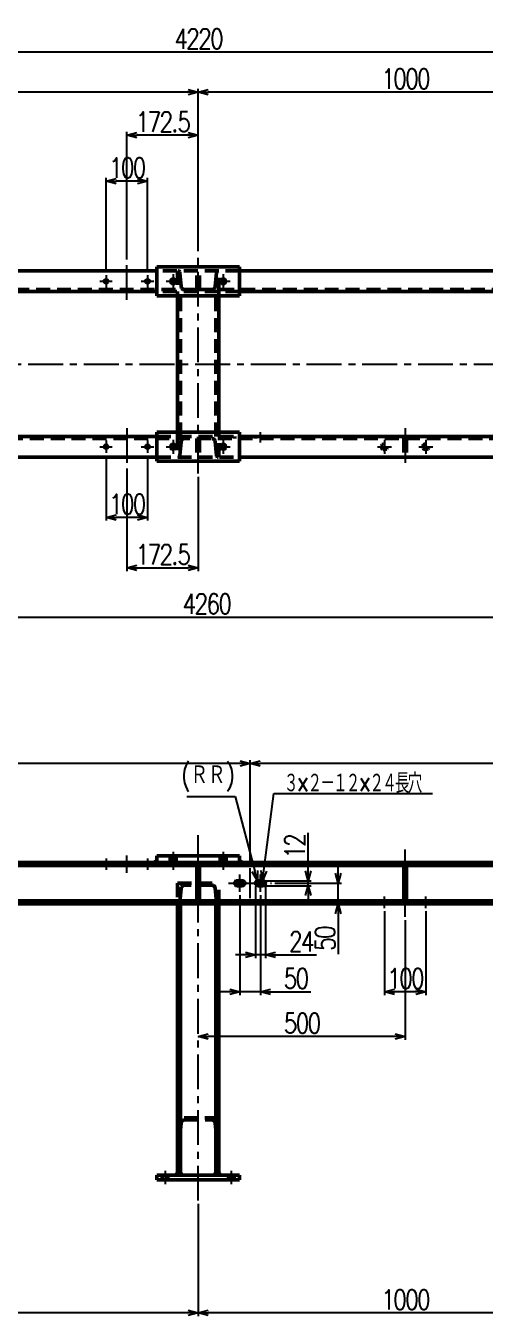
# Model space of a CAD drawing. Header units: millimetres. Extents: x -527 to 6375, y -3679 to 2790.
# Drawn here: x 1644 to 2753, y -329 to 2790 of the extents above; entities that cross this region are included whole.
import ezdxf

# ---------------------------------------------------------------- set-up
doc = ezdxf.new("R2010")
doc.units = ezdxf.units.MM
doc.header["$LTSCALE"] = 2.648819
doc.linetypes.add('CENTER', pattern=[50.8, 31.75, -6.35, 6.35, -6.35])
doc.linetypes.add('DASHED', pattern=[19.05, 12.7, -6.35])
doc.layers.add('NoLayerName_001', color=7, linetype='Continuous')
doc.styles.get("Standard").update_dxf_attribs({"font": 'txt', "bigfont": 'extfont2'})
doc.dimstyles.get("Standard").update_dxf_attribs({"dimtxt": 2.5, "dimasz": 2.5, "dimexe": 1.25, "dimexo": 0.625, "dimtad": 1, "dimdec": 3, "dimzin": 0, "dimdsep": 46, "dimtxsty": 'Standard', "dimcen": 2.5, "dimadec": 0, "dimazin": 0, "dimtfac": 0.75, "dimtdec": 3, "dimtmove": 0, "dimatfit": 3, "dimfxl": 1, "dimarcsym": 0})

# ---------------------------------------------------------------- blocks, each defined once
blk = doc.blocks.new('_OPEN30')
at = {"color": 0, "linetype": 'ByBlock', "lineweight": -2}
for p, q in [((-1, 0.267949), (0, 0)), ((0, 0), (-1, -0.267949)), ((0, 0), (-1, 0))]:
    blk.add_line(p, q, dxfattribs=at)
blk = doc.blocks.new('*D259')
at = {"layer": 'Defpoints', "color": 0}
for p in [(2510, 657.5), (2610, 657.5), (2510, 455.1)]:
    blk.add_point(p, dxfattribs=at)
at = {"layer": 'NoLayerName_001', "color": 0, "linetype": 'Continuous', "lineweight": 25}
for p, q in [((2510, 649.5), (2510, 447.1)), ((2610, 649.5), (2610, 447.1)), ((2586, 455.1), (2534, 455.1))]:
    blk.add_line(p, q, dxfattribs=at)
at = {"layer": 'NoLayerName_001', "color": 0, "lineweight": 25, "xscale": 24, "yscale": 24, "zscale": 24, "rotation": 180}
blk.add_blockref('_OPEN30', (2510, 455.1), dxfattribs=at)
at = {"layer": 'NoLayerName_001', "color": 0, "lineweight": 25, "xscale": 24, "yscale": 24, "zscale": 24}
blk.add_blockref('_OPEN30', (2610, 455.1), dxfattribs=at)
at = {"layer": 'NoLayerName_001', "color": 2, "lineweight": 50, "insert": (2560, 487.1), "char_height": 48, "attachment_point": 5}
blk.add_mtext('\\W0.8000;\\T0.8750;100', dxfattribs=at)
blk = doc.blocks.new('*D266')
at = {"layer": 'Defpoints', "color": 0}
for p in [(2560, 635.8), (2060, 347), (2060, 269.7)]:
    blk.add_point(p, dxfattribs=at)
at = {"layer": 'NoLayerName_001', "color": 0, "linetype": 'Continuous', "lineweight": 25}
for p, q in [((2560, 627.8), (2560, 339)), ((2536, 347), (2084, 347))]:
    blk.add_line(p, q, dxfattribs=at)
at = {"layer": 'NoLayerName_001', "color": 0, "lineweight": 25, "xscale": 24, "yscale": 24, "zscale": 24}
for p, rotation in [((2060, 347), 180), ((2560, 347), 360)]:
    blk.add_blockref('_OPEN30', p, dxfattribs=dict(at, rotation=rotation))
at = {"layer": 'NoLayerName_001', "color": 2, "lineweight": 50, "insert": (2310, 379), "char_height": 48, "attachment_point": 5}
blk.add_mtext('\\W0.8000;\\T0.8750;500', dxfattribs=at)
blk = doc.blocks.new('*D267')
at = {"layer": 'Defpoints', "color": 0}
for p in [(2060, -50), (1060, -306.4), (1060, -321.4)]:
    blk.add_point(p, dxfattribs=at)
at = {"layer": 'NoLayerName_001', "color": 0, "linetype": 'Continuous', "lineweight": 25}
for p, q in [((2060, -58), (2060, -329.4)), ((2036, -321.4), (1084, -321.4))]:
    blk.add_line(p, q, dxfattribs=at)
at = {"layer": 'NoLayerName_001', "color": 0, "lineweight": 25, "xscale": 24, "yscale": 24, "zscale": 24}
for p, rotation in [((1060, -321.4), 180), ((2060, -321.4), 360)]:
    blk.add_blockref('_OPEN30', p, dxfattribs=dict(at, rotation=rotation))
at = {"layer": 'NoLayerName_001', "color": 2, "lineweight": 50, "insert": (1560, -289.4), "char_height": 48, "attachment_point": 5}
blk.add_mtext('\\W0.8000;\\T0.8750;1000', dxfattribs=at)
blk = doc.blocks.new('*D268')
at = {"layer": 'Defpoints', "color": 0}
for p in [(3060, -50), (2060, -306.4), (2060, -321.4)]:
    blk.add_point(p, dxfattribs=at)
at = {"layer": 'NoLayerName_001', "color": 0, "linetype": 'Continuous', "lineweight": 25}
for p, q in [((3060, -58), (3060, -329.4)), ((3036, -321.4), (2084, -321.4))]:
    blk.add_line(p, q, dxfattribs=at)
at = {"layer": 'NoLayerName_001', "color": 0, "lineweight": 25, "xscale": 24, "yscale": 24, "zscale": 24}
for p, rotation in [((2060, -321.4), 180), ((3060, -321.4), 360)]:
    blk.add_blockref('_OPEN30', p, dxfattribs=dict(at, rotation=rotation))
at = {"layer": 'NoLayerName_001', "color": 2, "lineweight": 50, "insert": (2560, -289.4), "char_height": 48, "attachment_point": 5}
blk.add_mtext('\\W0.8000;\\T0.8750;1000', dxfattribs=at)
blk = doc.blocks.new('*D272')
at = {"layer": 'Defpoints', "color": 0}
for p in [(0, 1007), (0, 753.5), (2185.5, 753.5)]:
    blk.add_point(p, dxfattribs=at)
at = {"layer": 'NoLayerName_001', "color": 0, "linetype": 'Continuous', "lineweight": 25}
for p, q in [((0, 761.5), (0, 1015)), ((2161.5, 1007), (24, 1007)), ((2185.5, 761.5), (2185.5, 1015))]:
    blk.add_line(p, q, dxfattribs=at)
at = {"layer": 'NoLayerName_001', "color": 0, "lineweight": 25, "xscale": 24, "yscale": 24, "zscale": 24}
for p, rotation in [((0, 1007), 180), ((2185.5, 1007), 360)]:
    blk.add_blockref('_OPEN30', p, dxfattribs=dict(at, rotation=rotation))
at = {"layer": 'NoLayerName_001', "color": 2, "lineweight": 50, "insert": (1092.8, 1039), "char_height": 48, "attachment_point": 5}
blk.add_mtext('\\W0.8000;\\T0.8750;2185.5', dxfattribs=at)
blk = doc.blocks.new('*D275')
at = {"layer": 'Defpoints', "color": 0}
for p in [(2185.5, 1007), (2185.5, 753.5), (4160, 753.5)]:
    blk.add_point(p, dxfattribs=at)
at = {"layer": 'NoLayerName_001', "color": 0, "linetype": 'Continuous', "lineweight": 25}
for p, q in [((2185.5, 761.5), (2185.5, 1015)), ((4136, 1007), (2209.5, 1007)), ((4160, 761.5), (4160, 1015))]:
    blk.add_line(p, q, dxfattribs=at)
at = {"layer": 'NoLayerName_001', "color": 0, "lineweight": 25, "xscale": 24, "yscale": 24, "zscale": 24}
for p, rotation in [((2185.5, 1007), 180), ((4160, 1007), 360)]:
    blk.add_blockref('_OPEN30', p, dxfattribs=dict(at, rotation=rotation))
at = {"layer": 'NoLayerName_001', "color": 2, "lineweight": 50, "insert": (3172.8, 1039), "char_height": 48, "attachment_point": 5}
blk.add_mtext('\\W0.8000;\\T0.8750;1974.5', dxfattribs=at)
blk = doc.blocks.new('*D276')
at = {"layer": 'Defpoints', "color": 0}
for p in [(2198.5, 717.5), (2222.5, 717.5), (2198.5, 544.6)]:
    blk.add_point(p, dxfattribs=at)
at = {"layer": 'NoLayerName_001', "color": 0, "linetype": 'Continuous', "lineweight": 25}
for p, q in [((2198.5, 709.5), (2198.5, 536.6)), ((2222.5, 709.5), (2222.5, 536.6)), ((2174.5, 544.6), (2150.5, 544.6)), ((2222.5, 544.6), (2198.5, 544.6)), ((2222.5, 544.6), (2345.9, 544.6)), ((2246.5, 544.6), (2270.5, 544.6))]:
    blk.add_line(p, q, dxfattribs=at)
at = {"layer": 'NoLayerName_001', "color": 0, "lineweight": 25, "xscale": 24, "yscale": 24, "zscale": 24}
blk.add_blockref('_OPEN30', (2198.5, 544.6), dxfattribs=at)
at = {"layer": 'NoLayerName_001', "color": 0, "lineweight": 25, "xscale": 24, "yscale": 24, "zscale": 24, "rotation": 180}
blk.add_blockref('_OPEN30', (2222.5, 544.6), dxfattribs=at)
at = {"layer": 'NoLayerName_001', "color": 2, "lineweight": 50, "insert": (2308.2, 576.6), "char_height": 48, "attachment_point": 5}
blk.add_mtext('\\W0.8000;\\T0.8750;24', dxfattribs=at)
blk = doc.blocks.new('*D277')
at = {"layer": 'Defpoints', "color": 0}
for p in [(2237.5, 717.5), (2398.6, 717.5), (1883, 667.5)]:
    blk.add_point(p, dxfattribs=at)
at = {"layer": 'NoLayerName_001', "color": 0, "linetype": 'Continuous', "lineweight": 25}
for p, q in [((2398.6, 741.5), (2398.6, 765.5)), ((2245.5, 717.5), (2406.6, 717.5)), ((2398.6, 667.5), (2398.6, 717.5)), ((2398.6, 667.5), (2398.6, 545.9)), ((2398.6, 643.5), (2398.6, 619.5))]:
    blk.add_line(p, q, dxfattribs=at)
at = {"layer": 'NoLayerName_001', "color": 0, "lineweight": 25, "xscale": 24, "yscale": 24, "zscale": 24}
for p, rotation in [((2398.6, 717.5), 270), ((2398.6, 667.5), 90)]:
    blk.add_blockref('_OPEN30', p, dxfattribs=dict(at, rotation=rotation))
at = {"layer": 'NoLayerName_001', "color": 2, "lineweight": 50, "insert": (2366.6, 582.7), "char_height": 48, "attachment_point": 5, "rotation": 90}
blk.add_mtext('\\W0.8000;\\T0.8750;50', dxfattribs=at)
blk = doc.blocks.new('*D278')
at = {"layer": 'Defpoints', "color": 0}
for p in [(2216.5, 723.5), (2325.4, 723.5), (2216.5, 711.5)]:
    blk.add_point(p, dxfattribs=at)
at = {"layer": 'NoLayerName_001', "color": 0, "linetype": 'Continuous', "lineweight": 25}
for p, q in [((2325.4, 723.5), (2325.4, 839.6)), ((2325.4, 747.5), (2325.4, 771.5)), ((2224.5, 723.5), (2333.4, 723.5)), ((2325.4, 711.5), (2325.4, 723.5)), ((2224.5, 711.5), (2333.4, 711.5)), ((2325.4, 687.5), (2325.4, 663.5))]:
    blk.add_line(p, q, dxfattribs=at)
at = {"layer": 'NoLayerName_001', "color": 0, "lineweight": 25, "xscale": 24, "yscale": 24, "zscale": 24}
for p, rotation in [((2325.4, 723.5), 270), ((2325.4, 711.5), 90)]:
    blk.add_blockref('_OPEN30', p, dxfattribs=dict(at, rotation=rotation))
at = {"layer": 'NoLayerName_001', "color": 2, "lineweight": 50, "insert": (2293.4, 805.6), "char_height": 48, "attachment_point": 5, "rotation": 90}
blk.add_mtext('\\W0.8000;\\T0.8750;12', dxfattribs=at)
blk = doc.blocks.new('*D279')
at = {"layer": 'Defpoints', "color": 0}
for p in [(2160.5, 696.5), (2210.5, 696.5), (2160.5, 455.1)]:
    blk.add_point(p, dxfattribs=at)
at = {"layer": 'NoLayerName_001', "color": 0, "linetype": 'Continuous', "lineweight": 25}
for p, q in [((2160.5, 688.5), (2160.5, 447.1)), ((2210.5, 688.5), (2210.5, 447.1)), ((2136.5, 455.1), (2112.5, 455.1)), ((2210.5, 455.1), (2160.5, 455.1)), ((2210.5, 455.1), (2332.1, 455.1)), ((2234.5, 455.1), (2258.5, 455.1))]:
    blk.add_line(p, q, dxfattribs=at)
at = {"layer": 'NoLayerName_001', "color": 0, "lineweight": 25, "xscale": 24, "yscale": 24, "zscale": 24}
blk.add_blockref('_OPEN30', (2160.5, 455.1), dxfattribs=at)
at = {"layer": 'NoLayerName_001', "color": 0, "lineweight": 25, "xscale": 24, "yscale": 24, "zscale": 24, "rotation": 180}
blk.add_blockref('_OPEN30', (2210.5, 455.1), dxfattribs=at)
at = {"layer": 'NoLayerName_001', "color": 2, "lineweight": 50, "insert": (2295.3, 487.1), "char_height": 48, "attachment_point": 5}
blk.add_mtext('\\W0.8000;\\T0.8750;50', dxfattribs=at)
blk = doc.blocks.new('*D281')
at = {"layer": 'Defpoints', "color": 0}
for p in [(2203, 723.3), (2204.5, 717.5)]:
    blk.add_point(p, dxfattribs=at)
at = {"layer": 'NoLayerName_001', "color": 0, "linetype": 'Continuous', "lineweight": 25}
for p, q in [((2032.5, 927), (2149.3, 927)), ((2149.3, 927), (2196.9, 746.5))]:
    blk.add_line(p, q, dxfattribs=at)
at = {"layer": 'NoLayerName_001', "color": 0, "linetype": 'Continuous', "lineweight": 50}
for p, q in [((2204.5, 715), (2204.5, 720)), ((2202, 717.5), (2207, 717.5))]:
    blk.add_line(p, q, dxfattribs=at)
at = {"layer": 'NoLayerName_001', "color": 0, "lineweight": 25, "xscale": 24, "yscale": 24, "zscale": 24, "rotation": 284.7588447586401}
blk.add_blockref('_OPEN30', (2203, 723.3), dxfattribs=at)
at = {"layer": 'NoLayerName_001', "color": 2, "lineweight": 50, "insert": (2083.7, 971.5), "char_height": 48, "attachment_point": 5}
blk.add_mtext('\\W0.8000;(ＲＲ)', dxfattribs=at)
blk = doc.blocks.new('_NONE')
blk = doc.blocks.new('JZB_0011')
at = {"layer": 'NoLayerName_001', "color": 7, "linetype": 'Continuous', "lineweight": 50}
for p, q in [((0, 0), (0, 85)), ((6, 0), (6, 85))]:
    blk.add_line(p, q, dxfattribs=at)
blk = doc.blocks.new('JZB_0019')
at = {"layer": 'NoLayerName_001', "color": 7, "linetype": 'Continuous', "lineweight": 50}
for p, q in [((0, 0), (0, 85)), ((6, 0), (6, 85))]:
    blk.add_line(p, q, dxfattribs=at)
blk = doc.blocks.new('JZB_0022')
at = {"layer": 'NoLayerName_001', "color": 7, "linetype": 'Continuous', "lineweight": 50}
for p, q in [((0, 0), (0, 16)), ((200, 16), (0, 16)), ((0, 0), (200, 0)), ((200, 0), (200, 16))]:
    blk.add_line(p, q, dxfattribs=at)
blk = doc.blocks.new('JZB_0027')
at = {"layer": 'NoLayerName_001', "color": 7, "linetype": 'Continuous', "lineweight": 50}
for p, q in [((0, 0), (0, 12)), ((0, 12), (200, 12)), ((0, 0), (200, 0)), ((200, 0), (200, 12))]:
    blk.add_line(p, q, dxfattribs=at)
blk = doc.blocks.new('JZB_0032')
at = {"layer": 'NoLayerName_001', "color": 7, "linetype": 'Continuous', "lineweight": 50}
for p, q in [((0, 655.5), (0, 0)), ((7.5, 655.5), (7.5, 0)), ((92.5, 655.5), (92.5, 0)), ((100, 655.5), (100, 0))]:
    blk.add_line(p, q, dxfattribs=at)
blk = doc.blocks.new('JZB_0036')
at = {"layer": 'NoLayerName_001', "color": 3, "linetype": 'DASHED', "lineweight": 50}
for p, q in [((100, 50), (0, 50)), ((5.9, 3.7), (8.8, 37.7)), ((16.8, 45), (83.2, 45)), ((91.2, 37.7), (94.1, 3.7)), ((0, 0), (1.9, 0)), ((98.1, 0), (100, 0))]:
    blk.add_line(p, q, dxfattribs=at)
for centre, radius, start, end in [((16.8, 37), 8, 90, 175), ((83.2, 37), 8, 5, 90), ((1.9, 4), 4, 270, 355), ((98.1, 4), 4, 185, 270)]:
    blk.add_arc(centre, radius, start, end, dxfattribs=at)
blk = doc.blocks.new('JZB_0041')
at = {"layer": 'NoLayerName_001', "color": 3, "linetype": 'DASHED', "lineweight": 50}
for p, q in [((0, 50), (0, 0)), ((0, 50), (100, 50)), ((5.9, 3.7), (8.8, 37.7)), ((83.2, 45), (16.8, 45)), ((91.2, 37.7), (94.1, 3.7)), ((100, 0), (100, 50))]:
    blk.add_line(p, q, dxfattribs=at)
for centre, radius, start, end in [((16.8, 37), 8, 90, 175), ((83.2, 37), 8, 5, 90), ((1.9, 4), 4, 270, 355), ((98.1, 4), 4, 185, 270)]:
    blk.add_arc(centre, radius, start, end, dxfattribs=at)
blk = doc.blocks.new('JZB_0046')
at = {"layer": 'NoLayerName_001', "color": 7, "linetype": 'Continuous', "lineweight": 50}
for p, q in [((1210, 100), (2010, 100)), ((2210, 100), (3010, 100)), ((210, 92.5), (4260, 92.5)), ((2204.5, 56), (2216.5, 56)), ((2204.5, 44), (2216.5, 44)), ((2254.5, 56), (2266.5, 56)), ((2254.5, 44), (2266.5, 44)), ((4260, 7.5), (0, 7.5)), ((4260, 0), (0, 0))]:
    blk.add_line(p, q, dxfattribs=at)
for centre, start, end in [((2204.5, 50), 90, 270), ((2216.5, 50), 270, 90), ((2254.5, 50), 90, 270), ((2266.5, 50), 270, 90)]:
    blk.add_arc(centre, 6, start, end, dxfattribs=at)
blk = doc.blocks.new('JZB_0052')
at = {"layer": 'NoLayerName_001', "color": 4, "linetype": 'CENTER', "lineweight": 25}
blk.add_line((7, 32), (7, 0), dxfattribs=at)
at = {"layer": 'NoLayerName_001', "color": 3, "linetype": 'DASHED', "lineweight": 50}
for p, q in [((0, 22), (0, 10)), ((14, 10), (14, 22))]:
    blk.add_line(p, q, dxfattribs=at)
blk = doc.blocks.new('JZB_0053')
at = {"layer": 'NoLayerName_001', "color": 4, "linetype": 'CENTER', "lineweight": 25}
blk.add_line((7, 32), (7, 0), dxfattribs=at)
at = {"layer": 'NoLayerName_001', "color": 3, "linetype": 'DASHED', "lineweight": 50}
for p, q in [((0, 22), (0, 10)), ((14, 10), (14, 22))]:
    blk.add_line(p, q, dxfattribs=at)
blk = doc.blocks.new('JZB_0062')
at = {"layer": 'NoLayerName_001', "color": 3, "linetype": 'DASHED', "lineweight": 50}
for p, q in [((0, 17.5), (0, 10)), ((14, 10), (14, 17.5))]:
    blk.add_line(p, q, dxfattribs=at)
at = {"layer": 'NoLayerName_001', "color": 4, "linetype": 'CENTER', "lineweight": 25}
blk.add_line((7, 0), (7, 27.7), dxfattribs=at)
blk = doc.blocks.new('JZB_0063')
at = {"layer": 'NoLayerName_001', "color": 3, "linetype": 'DASHED', "lineweight": 50}
for p, q in [((0, 17.5), (0, 10)), ((14, 10), (14, 17.5))]:
    blk.add_line(p, q, dxfattribs=at)
at = {"layer": 'NoLayerName_001', "color": 4, "linetype": 'CENTER', "lineweight": 25}
blk.add_line((7, 0), (7, 27.7), dxfattribs=at)
blk = doc.blocks.new('JZB_0069')
at = {"layer": 'NoLayerName_001', "color": 3, "linetype": 'DASHED', "lineweight": 50}
for p, q in [((0, 17.7), (0, 10.2)), ((0.8, 10.2), (0.8, 17.7)), ((9.2, 10.2), (9.2, 17.7)), ((10, 10.2), (10, 17.7))]:
    blk.add_line(p, q, dxfattribs=at)
at = {"layer": 'NoLayerName_001', "color": 4, "linetype": 'CENTER', "lineweight": 25}
blk.add_line((5, 27.7), (5, 0), dxfattribs=at)
blk = doc.blocks.new('JZB_0070')
at = {"layer": 'NoLayerName_001', "color": 3, "linetype": 'DASHED', "lineweight": 50}
for p, q in [((0, 17.7), (0, 10.2)), ((0.8, 10.2), (0.8, 17.7)), ((9.2, 10.2), (9.2, 17.7)), ((10, 10.2), (10, 17.7))]:
    blk.add_line(p, q, dxfattribs=at)
at = {"layer": 'NoLayerName_001', "color": 4, "linetype": 'CENTER', "lineweight": 25}
blk.add_line((5, 27.7), (5, 0), dxfattribs=at)
blk = doc.blocks.new('*D288')
at = {"layer": 'Defpoints', "color": 0}
for p in [(1837.5, 2415.1), (1837.5, 2187.7), (1937.5, 2187.7)]:
    blk.add_point(p, dxfattribs=at)
at = {"layer": 'NoLayerName_001', "color": 0, "linetype": 'Continuous', "lineweight": 25}
for p, q in [((1837.5, 2195.7), (1837.5, 2423.1)), ((1913.5, 2415.1), (1861.5, 2415.1)), ((1937.5, 2195.7), (1937.5, 2423.1))]:
    blk.add_line(p, q, dxfattribs=at)
at = {"layer": 'NoLayerName_001', "color": 0, "lineweight": 25, "xscale": 24, "yscale": 24, "zscale": 24, "rotation": 180}
blk.add_blockref('_OPEN30', (1837.5, 2415.1), dxfattribs=at)
at = {"layer": 'NoLayerName_001', "color": 0, "lineweight": 25, "xscale": 24, "yscale": 24, "zscale": 24}
blk.add_blockref('_OPEN30', (1937.5, 2415.1), dxfattribs=at)
at = {"layer": 'NoLayerName_001', "color": 2, "lineweight": 50, "insert": (1887.5, 2447.1), "char_height": 48, "attachment_point": 5}
blk.add_mtext('\\W0.8000;\\T0.8750;100', dxfattribs=at)
blk = doc.blocks.new('*D292')
at = {"layer": 'Defpoints', "color": 0}
for p in [(1887.5, 2526), (1887.5, 2217.7), (2060, 2237.7)]:
    blk.add_point(p, dxfattribs=at)
at = {"layer": 'NoLayerName_001', "color": 0, "linetype": 'Continuous', "lineweight": 25}
for p, q in [((1887.5, 2225.7), (1887.5, 2534)), ((2060, 2245.7), (2060, 2534)), ((2036, 2526), (1911.5, 2526))]:
    blk.add_line(p, q, dxfattribs=at)
at = {"layer": 'NoLayerName_001', "color": 0, "lineweight": 25, "xscale": 24, "yscale": 24, "zscale": 24, "rotation": 180}
blk.add_blockref('_OPEN30', (1887.5, 2526), dxfattribs=at)
at = {"layer": 'NoLayerName_001', "color": 0, "lineweight": 25, "xscale": 24, "yscale": 24, "zscale": 24}
blk.add_blockref('_OPEN30', (2060, 2526), dxfattribs=at)
at = {"layer": 'NoLayerName_001', "color": 2, "lineweight": 50, "insert": (1973.8, 2558), "char_height": 48, "attachment_point": 5}
blk.add_mtext('\\W0.8000;\\T0.8750;172.5', dxfattribs=at)
blk = doc.blocks.new('*D296')
at = {"layer": 'Defpoints', "color": 0}
for p in [(1837.5, 1757.7), (1937.5, 1757.7), (1837.5, 1602)]:
    blk.add_point(p, dxfattribs=at)
at = {"layer": 'NoLayerName_001', "color": 0, "linetype": 'Continuous', "lineweight": 25}
for p, q in [((1837.5, 1749.7), (1837.5, 1594)), ((1937.5, 1749.7), (1937.5, 1594)), ((1913.5, 1602), (1861.5, 1602))]:
    blk.add_line(p, q, dxfattribs=at)
at = {"layer": 'NoLayerName_001', "color": 0, "lineweight": 25, "xscale": 24, "yscale": 24, "zscale": 24, "rotation": 180}
blk.add_blockref('_OPEN30', (1837.5, 1602), dxfattribs=at)
at = {"layer": 'NoLayerName_001', "color": 0, "lineweight": 25, "xscale": 24, "yscale": 24, "zscale": 24}
blk.add_blockref('_OPEN30', (1937.5, 1602), dxfattribs=at)
at = {"layer": 'NoLayerName_001', "color": 2, "lineweight": 50, "insert": (1887.5, 1634), "char_height": 48, "attachment_point": 5}
blk.add_mtext('\\W0.8000;\\T0.8750;100', dxfattribs=at)
blk = doc.blocks.new('*D301')
at = {"layer": 'Defpoints', "color": 0}
for p in [(1887.5, 1727.7), (2060, 1707.7), (2060, 1480)]:
    blk.add_point(p, dxfattribs=at)
at = {"layer": 'NoLayerName_001', "color": 0, "linetype": 'Continuous', "lineweight": 25}
for p, q in [((1887.5, 1719.7), (1887.5, 1472)), ((2060, 1699.7), (2060, 1472)), ((1911.5, 1480), (2036, 1480))]:
    blk.add_line(p, q, dxfattribs=at)
at = {"layer": 'NoLayerName_001', "color": 0, "lineweight": 25, "xscale": 24, "yscale": 24, "zscale": 24, "rotation": 180}
blk.add_blockref('_OPEN30', (1887.5, 1480), dxfattribs=at)
at = {"layer": 'NoLayerName_001', "color": 0, "lineweight": 25, "xscale": 24, "yscale": 24, "zscale": 24}
blk.add_blockref('_OPEN30', (2060, 1480), dxfattribs=at)
at = {"layer": 'NoLayerName_001', "color": 2, "lineweight": 50, "insert": (1973.8, 1512), "char_height": 48, "attachment_point": 5}
blk.add_mtext('\\W0.8000;\\T0.8750;172.5', dxfattribs=at)
blk = doc.blocks.new('*D308')
at = {"layer": 'Defpoints', "color": 0}
for p in [(-50, 1747.7), (4210, 1747.7), (4210, 1360.7)]:
    blk.add_point(p, dxfattribs=at)
at = {"layer": 'NoLayerName_001', "color": 0, "linetype": 'Continuous', "lineweight": 25}
for p, q in [((-50, 1739.7), (-50, 1352.7)), ((4210, 1739.7), (4210, 1352.7)), ((-26, 1360.7), (4186, 1360.7))]:
    blk.add_line(p, q, dxfattribs=at)
at = {"layer": 'NoLayerName_001', "color": 0, "lineweight": 25, "xscale": 24, "yscale": 24, "zscale": 24, "rotation": 180}
blk.add_blockref('_OPEN30', (-50, 1360.7), dxfattribs=at)
at = {"layer": 'NoLayerName_001', "color": 0, "lineweight": 25, "xscale": 24, "yscale": 24, "zscale": 24}
blk.add_blockref('_OPEN30', (4210, 1360.7), dxfattribs=at)
at = {"layer": 'NoLayerName_001', "color": 2, "lineweight": 50, "insert": (2080, 1392.7), "char_height": 48, "attachment_point": 5}
blk.add_mtext('\\W0.8000;\\T0.8750;4260', dxfattribs=at)
blk = doc.blocks.new('*D314')
at = {"layer": 'Defpoints', "color": 0}
for p in [(1060, 2630.3), (1060, 2237.7), (2060, 2237.7)]:
    blk.add_point(p, dxfattribs=at)
at = {"layer": 'NoLayerName_001', "color": 0, "linetype": 'Continuous', "lineweight": 25}
for p, q in [((1060, 2245.7), (1060, 2638.3)), ((2036, 2630.3), (1084, 2630.3)), ((2060, 2245.7), (2060, 2638.3))]:
    blk.add_line(p, q, dxfattribs=at)
at = {"layer": 'NoLayerName_001', "color": 0, "lineweight": 25, "xscale": 24, "yscale": 24, "zscale": 24, "rotation": 180}
blk.add_blockref('_OPEN30', (1060, 2630.3), dxfattribs=at)
at = {"layer": 'NoLayerName_001', "color": 0, "lineweight": 25, "xscale": 24, "yscale": 24, "zscale": 24}
blk.add_blockref('_OPEN30', (2060, 2630.3), dxfattribs=at)
at = {"layer": 'NoLayerName_001', "color": 2, "lineweight": 50, "insert": (1560, 2662.3), "char_height": 48, "attachment_point": 5}
blk.add_mtext('\\W0.8000;\\T0.8750;1000', dxfattribs=at)
blk = doc.blocks.new('*D315')
at = {"layer": 'Defpoints', "color": 0}
for p in [(2060, 2630.3), (2060, 2237.7), (3060, 2237.7)]:
    blk.add_point(p, dxfattribs=at)
at = {"layer": 'NoLayerName_001', "color": 0, "linetype": 'Continuous', "lineweight": 25}
for p, q in [((2060, 2245.7), (2060, 2638.3)), ((3036, 2630.3), (2084, 2630.3)), ((3060, 2245.7), (3060, 2638.3))]:
    blk.add_line(p, q, dxfattribs=at)
at = {"layer": 'NoLayerName_001', "color": 0, "lineweight": 25, "xscale": 24, "yscale": 24, "zscale": 24, "rotation": 180}
blk.add_blockref('_OPEN30', (2060, 2630.3), dxfattribs=at)
at = {"layer": 'NoLayerName_001', "color": 0, "lineweight": 25, "xscale": 24, "yscale": 24, "zscale": 24}
blk.add_blockref('_OPEN30', (3060, 2630.3), dxfattribs=at)
at = {"layer": 'NoLayerName_001', "color": 2, "lineweight": 50, "insert": (2560, 2662.3), "char_height": 48, "attachment_point": 5}
blk.add_mtext('\\W0.8000;\\T0.8750;1000', dxfattribs=at)
blk = doc.blocks.new('*D318')
at = {"layer": 'Defpoints', "color": 0}
for p in [(-50, 2726.9), (-50, 2197.7), (4170, 2197.7)]:
    blk.add_point(p, dxfattribs=at)
at = {"layer": 'NoLayerName_001', "color": 0, "linetype": 'Continuous', "lineweight": 25}
for p, q in [((-50, 2205.7), (-50, 2734.9)), ((4146, 2726.9), (-26, 2726.9)), ((4170, 2205.7), (4170, 2734.9))]:
    blk.add_line(p, q, dxfattribs=at)
at = {"layer": 'NoLayerName_001', "color": 0, "lineweight": 25, "xscale": 24, "yscale": 24, "zscale": 24}
for p, rotation in [((-50, 2726.9), 180), ((4170, 2726.9), 360)]:
    blk.add_blockref('_OPEN30', p, dxfattribs=dict(at, rotation=rotation))
at = {"layer": 'NoLayerName_001', "color": 2, "lineweight": 50, "insert": (2060, 2758.9), "char_height": 48, "attachment_point": 5}
blk.add_mtext('\\W0.8000;\\T0.8750;4220', dxfattribs=at)
blk = doc.blocks.new('JZB_0077')
at = {"layer": 'NoLayerName_001', "color": 3, "linetype": 'DASHED', "lineweight": 50}
for p, q in [((0, 45), (0, 0)), ((6, 37.7), (0, 37.7)), ((6, 45), (6, 0))]:
    blk.add_line(p, q, dxfattribs=at)
blk = doc.blocks.new('JZB_0087')
at = {"layer": 'NoLayerName_001', "color": 3, "linetype": 'DASHED', "lineweight": 50}
for p, q in [((0, 45), (0, 0)), ((6, 37.7), (0, 37.7)), ((6, 45), (6, 0))]:
    blk.add_line(p, q, dxfattribs=at)
blk = doc.blocks.new('JZB_0090')
at = {"layer": 'NoLayerName_001', "color": 7, "linetype": 'Continuous', "lineweight": 50}
for p, q in [((0, 0), (0, 70)), ((0, 70), (200, 70)), ((200, 70), (200, 0)), ((200, 0), (0, 0))]:
    blk.add_line(p, q, dxfattribs=at)
blk = doc.blocks.new('JZB_0095')
at = {"layer": 'NoLayerName_001', "color": 7, "linetype": 'Continuous', "lineweight": 50}
for p, q in [((0, 0), (0, 70)), ((0, 70), (200, 70)), ((200, 70), (200, 0)), ((200, 0), (0, 0))]:
    blk.add_line(p, q, dxfattribs=at)
blk = doc.blocks.new('JZB_0100')
at = {"layer": 'NoLayerName_001', "color": 3, "linetype": 'DASHED', "lineweight": 50}
for p, q in [((0, 0), (0, 45)), ((6, 0), (6, 45)), ((6, 7.3), (0, 7.3)), ((6, 0), (0, 0))]:
    blk.add_line(p, q, dxfattribs=at)
blk = doc.blocks.new('JZB_0105')
at = {"layer": 'NoLayerName_001', "color": 3, "linetype": 'DASHED', "lineweight": 50}
for p, q in [((0, 50), (0, 0)), ((8.8, 12.3), (5.9, 46.3)), ((94.1, 46.3), (91.2, 12.3)), ((100, 0), (100, 50))]:
    blk.add_line(p, q, dxfattribs=at)
for centre, radius, start, end in [((1.9, 46), 4, 5, 90), ((98.1, 46), 4, 90, 175), ((16.8, 13), 8, 185, 270), ((83.2, 13), 8, 270, 355)]:
    blk.add_arc(centre, radius, start, end, dxfattribs=at)
blk = doc.blocks.new('JZB_0106')
at = {"layer": 'NoLayerName_001', "color": 3, "linetype": 'DASHED', "lineweight": 50}
for p, q in [((0, 50), (0, 0)), ((5.9, 3.7), (8.8, 37.7)), ((91.2, 37.7), (94.1, 3.7)), ((100, 0), (100, 50))]:
    blk.add_line(p, q, dxfattribs=at)
for centre, radius, start, end in [((16.8, 37), 8, 90, 175), ((83.2, 37), 8, 5, 90), ((1.9, 4), 4, 270, 355), ((98.1, 4), 4, 185, 270)]:
    blk.add_arc(centre, radius, start, end, dxfattribs=at)
blk = doc.blocks.new('JZB_0111')
at = {"layer": 'NoLayerName_001', "color": 3, "linetype": 'DASHED', "lineweight": 50}
for p, q in [((0, 340), (0, 350)), ((7.5, 0), (7.5, 350)), ((92.5, 0), (92.5, 350)), ((100, 340), (100, 350)), ((0, 0), (0, 10)), ((100, 0), (100, 10))]:
    blk.add_line(p, q, dxfattribs=at)
at = {"layer": 'NoLayerName_001', "color": 7, "linetype": 'Continuous', "lineweight": 50}
for p, q in [((0, 10), (0, 340)), ((100, 10), (100, 340))]:
    blk.add_line(p, q, dxfattribs=at)
blk = doc.blocks.new('JZB_0112')
at = {"layer": 'NoLayerName_001', "color": 7, "linetype": 'Continuous', "lineweight": 50}
for p, q in [((2010, 50), (1210, 50)), ((3010, 50), (2210, 50)), ((2010, 0), (1210, 0)), ((3010, 0), (2210, 0))]:
    blk.add_line(p, q, dxfattribs=at)
at = {"layer": 'NoLayerName_001', "color": 3, "linetype": 'DASHED', "lineweight": 50}
for p, q in [((2210, 50), (2010, 50)), ((1113, 5), (2107, 5)), ((2210, 0), (2010, 0)), ((2113, 5), (3107, 5))]:
    blk.add_line(p, q, dxfattribs=at)
blk = doc.blocks.new('JZB_0117')
at = {"layer": 'NoLayerName_001', "color": 3, "linetype": 'DASHED', "lineweight": 50}
for p, q in [((4260, 45), (0, 45)), ((2010, 50), (2210, 50)), ((2198.5, 50), (2198.5, 45)), ((2222.5, 45), (2222.5, 50)), ((2248.5, 50), (2248.5, 45)), ((2272.5, 45), (2272.5, 50)), ((2010, 0), (2210, 0))]:
    blk.add_line(p, q, dxfattribs=at)
at = {"layer": 'NoLayerName_001', "color": 7, "linetype": 'Continuous', "lineweight": 50}
for p, q in [((1210, 50), (2010, 50)), ((2210, 50), (3010, 50)), ((1210, 0), (2010, 0)), ((2210, 0), (3010, 0))]:
    blk.add_line(p, q, dxfattribs=at)
blk = doc.blocks.new('JZB_0126')
at = {"layer": 'NoLayerName_001', "color": 4, "linetype": 'CENTER', "lineweight": 25}
for p, q in [((17, 34), (17, 0)), ((0, 17), (34, 17))]:
    blk.add_line(p, q, dxfattribs=at)
at = {"layer": 'NoLayerName_001', "color": 3, "linetype": 'Continuous', "lineweight": 25}
blk.add_circle((17, 17), 7, dxfattribs=at)
at = {"layer": 'NoLayerName_001', "color": 7, "linetype": 'Continuous', "lineweight": 50}
blk.add_circle((17, 17), 5.9, dxfattribs=at)
blk = doc.blocks.new('JZB_0127')
at = {"layer": 'NoLayerName_001', "color": 4, "linetype": 'CENTER', "lineweight": 25}
for p, q in [((17, 34), (17, 0)), ((0, 17), (34, 17))]:
    blk.add_line(p, q, dxfattribs=at)
at = {"layer": 'NoLayerName_001', "color": 3, "linetype": 'Continuous', "lineweight": 25}
blk.add_circle((17, 17), 7, dxfattribs=at)
at = {"layer": 'NoLayerName_001', "color": 7, "linetype": 'Continuous', "lineweight": 50}
blk.add_circle((17, 17), 5.9, dxfattribs=at)
blk = doc.blocks.new('JZB_0132')
at = {"layer": 'NoLayerName_001', "color": 4, "linetype": 'CENTER', "lineweight": 25}
for p, q in [((17, 34), (17, 0)), ((0, 17), (34, 17))]:
    blk.add_line(p, q, dxfattribs=at)
at = {"layer": 'NoLayerName_001', "color": 3, "linetype": 'Continuous', "lineweight": 25}
blk.add_circle((17, 17), 7, dxfattribs=at)
at = {"layer": 'NoLayerName_001', "color": 7, "linetype": 'Continuous', "lineweight": 50}
blk.add_circle((17, 17), 5.9, dxfattribs=at)
blk = doc.blocks.new('JZB_0133')
at = {"layer": 'NoLayerName_001', "color": 4, "linetype": 'CENTER', "lineweight": 25}
for p, q in [((17, 34), (17, 0)), ((0, 17), (34, 17))]:
    blk.add_line(p, q, dxfattribs=at)
at = {"layer": 'NoLayerName_001', "color": 3, "linetype": 'Continuous', "lineweight": 25}
blk.add_circle((17, 17), 7, dxfattribs=at)
at = {"layer": 'NoLayerName_001', "color": 7, "linetype": 'Continuous', "lineweight": 50}
blk.add_circle((17, 17), 5.9, dxfattribs=at)
blk = doc.blocks.new('JZB_0140')
at = {"layer": 'NoLayerName_001', "color": 4, "linetype": 'CENTER', "lineweight": 25}
for p, q in [((0, 15), (30, 15)), ((15, 30), (15, 0))]:
    blk.add_line(p, q, dxfattribs=at)
at = {"layer": 'NoLayerName_001', "color": 3, "linetype": 'Continuous', "lineweight": 25}
blk.add_circle((15, 15), 5, dxfattribs=at)
at = {"layer": 'NoLayerName_001', "color": 7, "linetype": 'Continuous', "lineweight": 50}
blk.add_circle((15, 15), 4.19, dxfattribs=at)
blk = doc.blocks.new('JZB_0141')
at = {"layer": 'NoLayerName_001', "color": 4, "linetype": 'CENTER', "lineweight": 25}
for p, q in [((0, 15), (30, 15)), ((15, 30), (15, 0))]:
    blk.add_line(p, q, dxfattribs=at)
at = {"layer": 'NoLayerName_001', "color": 3, "linetype": 'Continuous', "lineweight": 25}
blk.add_circle((15, 15), 5, dxfattribs=at)
at = {"layer": 'NoLayerName_001', "color": 7, "linetype": 'Continuous', "lineweight": 50}
blk.add_circle((15, 15), 4.19, dxfattribs=at)
blk = doc.blocks.new('JZB_0151')
at = {"layer": 'NoLayerName_001', "color": 4, "linetype": 'CENTER', "lineweight": 25}
for p, q in [((0, 15), (30, 15)), ((15, 30), (15, 0))]:
    blk.add_line(p, q, dxfattribs=at)
at = {"layer": 'NoLayerName_001', "color": 3, "linetype": 'Continuous', "lineweight": 25}
blk.add_circle((15, 15), 5, dxfattribs=at)
at = {"layer": 'NoLayerName_001', "color": 7, "linetype": 'Continuous', "lineweight": 50}
blk.add_circle((15, 15), 4.19, dxfattribs=at)
blk = doc.blocks.new('JZB_0157')
at = {"layer": 'NoLayerName_001', "color": 4, "linetype": 'CENTER', "lineweight": 25}
for p, q in [((0, 15), (30, 15)), ((15, 30), (15, 0))]:
    blk.add_line(p, q, dxfattribs=at)
at = {"layer": 'NoLayerName_001', "color": 3, "linetype": 'Continuous', "lineweight": 25}
blk.add_circle((15, 15), 5, dxfattribs=at)
at = {"layer": 'NoLayerName_001', "color": 7, "linetype": 'Continuous', "lineweight": 50}
blk.add_circle((15, 15), 4.19, dxfattribs=at)
blk = doc.blocks.new('JZB_0162')
at = {"layer": 'NoLayerName_001', "color": 4, "linetype": 'CENTER', "lineweight": 25}
for p, q in [((17, 34), (17, 0)), ((0, 17), (34, 17))]:
    blk.add_line(p, q, dxfattribs=at)
at = {"layer": 'NoLayerName_001', "color": 3, "linetype": 'DASHED', "lineweight": 50}
blk.add_circle((17, 17), 7, dxfattribs=at)
blk = doc.blocks.new('JZB_0163')
at = {"layer": 'NoLayerName_001', "color": 4, "linetype": 'CENTER', "lineweight": 25}
for p, q in [((17, 34), (17, 0)), ((0, 17), (34, 17))]:
    blk.add_line(p, q, dxfattribs=at)
at = {"layer": 'NoLayerName_001', "color": 3, "linetype": 'DASHED', "lineweight": 50}
blk.add_circle((17, 17), 7, dxfattribs=at)

msp = doc.modelspace()

# ---------------------------------------------------------------- hatches: boundary and pattern name
at = {"layer": 'NoLayerName_001', "linetype": 'Continuous', "lineweight": 25}
h = msp.add_hatch(dxfattribs=at)
h.set_pattern_fill('ANSI31', color=6, scale=0.126)
h.paths.add_polyline_path([(1960, 773.5), (1960, 767.5), (1954, 767.5)])
h = msp.add_hatch(dxfattribs=at)
h.set_pattern_fill('ANSI31', color=6, scale=0.126, angle=90)
h.paths.add_polyline_path([(2160, 773.5), (2160, 767.5), (2166, 767.5)])
h = msp.add_hatch(dxfattribs=at)
h.set_pattern_fill('ANSI31', color=6, scale=0.126, angle=90)
h.paths.add_polyline_path([(2010, 17), (2005, 12), (2010, 12)])
h = msp.add_hatch(dxfattribs=at)
h.set_pattern_fill('ANSI31', color=6, scale=0.126)
h.paths.add_polyline_path([(2017.5, 17), (2022.5, 12), (2017.5, 12)])
h = msp.add_hatch(dxfattribs=at)
h.set_pattern_fill('ANSI31', color=6, scale=0.126, angle=90)
h.paths.add_polyline_path([(2102.5, 17), (2097.5, 12), (2102.5, 12)])
h = msp.add_hatch(dxfattribs=at)
h.set_pattern_fill('ANSI31', color=6, scale=0.126)
h.paths.add_polyline_path([(2110, 17), (2115, 12), (2110, 12)])

# ---------------------------------------------------------------- linework, layer by layer
at = {"layer": 'NoLayerName_001', "color": 4, "linetype": 'CENTER', "lineweight": 25}
for p, q in [((1887.5, 2127.6675), (1887.5, 2217.6675)), ((2060, 1707.6675), (2060, 2237.6675)), ((-100, 1972.6675), (4260, 1972.6675)), ((1887.5, 1817.6675), (1887.5, 1727.6675)), ((2560, 1817.6675), (2560, 1727.6675)), ((2160.5, 1782.6675), (2160.5, 1807.6675)), ((2210.5, 1782.6675), (2210.5, 1807.6675)), ((2060, -50), (2060, 833.5)), ((1887.5, 742.6406), (1887.5, 784.6406)), ((1999.5, 793.5), (1999.5, 749.7813)), ((2120.5, 793.5), (2120.5, 749.7813)), ((2560, 635.7973), (2560, 799.2027)), ((2185.5, 681.5), (2185.5, 753.5)), ((2160.5, 696.5), (2160.5, 738.5)), ((2210.5, 696.5), (2210.5, 738.5)), ((2133.5, 717.5), (2237.5, 717.5))]:
    msp.add_line(p, q, dxfattribs=at)
at = {"layer": 'NoLayerName_001', "color": 3, "linetype": 'DASHED', "lineweight": 50}
for p, q in [((1992.5, 783.5), (1992.5, 760)), ((1993.6, 760), (1993.6, 783.5)), ((2005.4, 760), (2005.4, 783.5)), ((2006.5, 760), (2006.5, 783.5)), ((2113.5, 783.5), (2113.5, 760)), ((2114.6, 760), (2114.6, 783.5)), ((2126.4, 760), (2126.4, 783.5)), ((2127.5, 760), (2127.5, 783.5))]:
    msp.add_line(p, q, dxfattribs=at)
at = {"layer": 'NoLayerName_001', "color": 6, "linetype": 'Continuous', "lineweight": 50}
for p, q in [((1960, 773.5), (1954, 767.5)), ((2160, 773.5), (2166, 767.5)), ((2010, 17), (2005, 12)), ((2017.5, 17), (2022.5, 12)), ((2102.5, 17), (2097.5, 12)), ((2110, 17), (2115, 12))]:
    msp.add_line(p, q, dxfattribs=at)

# ---------------------------------------------------------------- block references
at = {"layer": 'NoLayerName_001'}
for name, p in [('JZB_0112', (-50, 2147.6675)), ('JZB_0141', (1822.5, 2157.6675)), ('JZB_0140', (1922.5, 2157.6675)), ('JZB_0095', (1960, 2137.6675)), ('JZB_0133', (1982.5, 2155.6675)), ('JZB_0105', (2010, 2147.6675)), ('JZB_0100', (2057, 2152.6675)), ('JZB_0132', (2103.5, 2155.6675)), ('JZB_0111', (2010, 1797.6675)), ('JZB_0117', (-50, 1747.6675)), ('JZB_0151', (1822.5, 1757.6675)), ('JZB_0157', (1922.5, 1757.6675)), ('JZB_0090', (1960, 1737.6675)), ('JZB_0126', (1982.5, 1755.6675)), ('JZB_0106', (2010, 1747.6675)), ('JZB_0087', (2057, 1747.6675)), ('JZB_0127', (2103.5, 1755.6675)), ('JZB_0162', (2493, 1755.6675)), ('JZB_0077', (2557, 1747.6675)), ('JZB_0163', (2593, 1755.6675)), ('JZB_0022', (1960, 767.5)), ('JZB_0046', (-50, 667.5)), ('JZB_0070', (1832.5, 749.7812)), ('JZB_0069', (1932.5, 749.7812)), ('JZB_0019', (2057, 675)), ('JZB_0011', (2557, 675)), ('JZB_0041', (2010, 667.5)), ('JZB_0032', (2010, 12)), ('JZB_0062', (2503, 657.5)), ('JZB_0063', (2603, 657.5)), ('JZB_0036', (2010, 100)), ('JZB_0027', (1960, 0)), ('JZB_0052', (1973, -10)), ('JZB_0053', (2133, -10))]:
    msp.add_blockref(name, p, dxfattribs=at)

# ---------------------------------------------------------------- texts
at = {"layer": 'NoLayerName_001', "color": 2, "linetype": 'Continuous', "lineweight": 50, "insert": (2267.1204, 934.9738), "char_height": 48, "attachment_point": 7, "line_spacing_factor": 0.7}
msp.add_mtext('\\A1;\\W0.6667;\\T0.8750;３×２－１２×２４長穴', dxfattribs=at)

# ---------------------------------------------------------------- dimensions: what is measured, and where the dimension line sits
at = {"layer": 'NoLayerName_001', "color": 3, "linetype": 'Continuous', "lineweight": 50}
for base, p1, p2, angle, override, picture, middle in [((-50, 2726.8729), (4170, 2197.6675), (-50, 2197.6675), 180, {"dimtxt": 48, "dimasz": 24, "dimexe": 8, "dimexo": 8, "dimgap": 8, "dimzin": 8, "dimblk": 'OPEN30', "dimclrd": 0, "dimclre": 0, "dimclrt": 2, "dimtp": 0, "dimtm": 0, "dimlwd": 25, "dimlwe": 25}, '*D318', (2060, 2726.8729)), ((1060, 2630.3105), (2060, 2237.6675), (1060, 2237.6675), 180, {"dimtxt": 48, "dimasz": 24, "dimexe": 8, "dimexo": 8, "dimgap": 8, "dimzin": 8, "dimblk": 'OPEN30', "dimclrd": 0, "dimclre": 0, "dimclrt": 2, "dimtp": 0, "dimtm": 0, "dimlwd": 25, "dimlwe": 25}, '*D314', (1560, 2630.3105)), ((2060, 2630.3105), (3060, 2237.6675), (2060, 2237.6675), 180, {"dimtxt": 48, "dimasz": 24, "dimexe": 8, "dimexo": 8, "dimgap": 8, "dimzin": 8, "dimblk": 'OPEN30', "dimclrd": 0, "dimclre": 0, "dimclrt": 2, "dimtp": 0, "dimtm": 0, "dimlwd": 25, "dimlwe": 25}, '*D315', (2560, 2630.3105)), ((1887.5, 2525.9652), (2060, 2237.6675), (1887.5, 2217.6675), 180, {"dimtxt": 48, "dimasz": 24, "dimexe": 8, "dimexo": 8, "dimgap": 8, "dimzin": 8, "dimblk": 'OPEN30', "dimclrd": 0, "dimclre": 0, "dimclrt": 2, "dimtp": 0, "dimtm": 0, "dimlwd": 25, "dimlwe": 25}, '*D292', (1973.75, 2525.9652)), ((1837.5, 2415.0769), (1937.5, 2187.6675), (1837.5, 2187.6675), 180, {"dimtxt": 48, "dimasz": 24, "dimexe": 8, "dimexo": 8, "dimgap": 8, "dimzin": 8, "dimblk": 'OPEN30', "dimclrd": 0, "dimclre": 0, "dimclrt": 2, "dimtp": 0, "dimtm": 0, "dimlwd": 25, "dimlwe": 25}, '*D288', (1887.5, 2415.0769)), ((1837.5, 1602.0332), (1937.5, 1757.6675), (1837.5, 1757.6675), 180, {"dimtxt": 48, "dimasz": 24, "dimexe": 8, "dimexo": 8, "dimgap": 8, "dimzin": 8, "dimblk": 'OPEN30', "dimclrd": 0, "dimclre": 0, "dimclrt": 2, "dimtp": 0, "dimtm": 0, "dimlwd": 25, "dimlwe": 25}, '*D296', (1887.5, 1602.0332)), ((0, 1006.9806), (2185.5, 753.5), (0, 753.5), 180, {"dimtxt": 48, "dimasz": 24, "dimexe": 8, "dimexo": 8, "dimgap": 8, "dimzin": 8, "dimblk": 'OPEN30', "dimclrd": 0, "dimclre": 0, "dimclrt": 2, "dimtp": 0, "dimtm": 0, "dimlwd": 25, "dimlwe": 25}, '*D272', (1092.75, 1006.9806)), ((2185.5, 1006.9806), (4160, 753.5), (2185.5, 753.5), 180, {"dimtxt": 48, "dimasz": 24, "dimexe": 8, "dimexo": 8, "dimgap": 8, "dimzin": 8, "dimblk": 'OPEN30', "dimclrd": 0, "dimclre": 0, "dimclrt": 2, "dimtp": 0, "dimtm": 0, "dimlwd": 25, "dimlwe": 25}, '*D275', (3172.75, 1006.9806)), ((2325.3825, 723.5), (2216.5, 711.5), (2216.5, 723.5), 90, {"dimtxt": 48, "dimasz": 24, "dimexe": 8, "dimexo": 8, "dimgap": 8, "dimzin": 8, "dimblk": 'OPEN30', "dimclrd": 0, "dimclre": 0, "dimclrt": 2, "dimtp": 0, "dimtm": 0, "dimlwd": 25, "dimlwe": 25}, '*D278', (2325.3825, 805.5571)), ((2398.5812, 717.5), (1883, 667.5), (2237.5, 717.5), 90, {"dimtxt": 48, "dimasz": 24, "dimexe": 8, "dimexo": 8, "dimgap": 8, "dimzin": 8, "dimblk": 'OPEN30', "dimse1": 1, "dimclrd": 0, "dimclre": 0, "dimclrt": 2, "dimtp": 0, "dimtm": 0, "dimlwd": 25, "dimlwe": 25}, '*D277', (2398.5812, 582.7)), ((2160.5, 455.0695), (2210.5, 696.5), (2160.5, 696.5), 180, {"dimtxt": 48, "dimasz": 24, "dimexe": 8, "dimexo": 8, "dimgap": 8, "dimzin": 8, "dimblk": 'OPEN30', "dimclrd": 0, "dimclre": 0, "dimclrt": 2, "dimtp": 0, "dimtm": 0, "dimlwd": 25, "dimlwe": 25}, '*D279', (2295.3, 455.0695)), ((2198.5, 544.5769), (2222.5, 717.5), (2198.5, 717.5), 180, {"dimtxt": 48, "dimasz": 24, "dimexe": 8, "dimexo": 8, "dimgap": 8, "dimzin": 8, "dimblk": 'OPEN30', "dimclrd": 0, "dimclre": 0, "dimclrt": 2, "dimtp": 0, "dimtm": 0, "dimlwd": 25, "dimlwe": 25}, '*D276', (2308.2143, 544.5769)), ((2510, 455.0695), (2610, 657.5), (2510, 657.5), 180, {"dimtxt": 48, "dimasz": 24, "dimexe": 8, "dimexo": 8, "dimgap": 8, "dimzin": 8, "dimblk": 'OPEN30', "dimclrd": 0, "dimclre": 0, "dimclrt": 2, "dimtp": 0, "dimtm": 0, "dimlwd": 25, "dimlwe": 25}, '*D259', (2560, 455.0695)), ((2060, 347.0028), (2560, 635.7973), (2060, 269.6744), 180, {"dimtxt": 48, "dimasz": 24, "dimexe": 8, "dimexo": 8, "dimgap": 8, "dimzin": 8, "dimblk": 'OPEN30', "dimse2": 1, "dimclrd": 0, "dimclre": 0, "dimclrt": 2, "dimtp": 0, "dimtm": 0, "dimlwd": 25, "dimlwe": 25}, '*D266', (2310, 347.0028)), ((1060, -321.3522), (2060, -50), (1060, -306.3669), 180, {"dimtxt": 48, "dimasz": 24, "dimexe": 8, "dimexo": 8, "dimgap": 8, "dimzin": 8, "dimblk": 'OPEN30', "dimse2": 1, "dimclrd": 0, "dimclre": 0, "dimclrt": 2, "dimtp": 0, "dimtm": 0, "dimlwd": 25, "dimlwe": 25}, '*D267', (1560, -321.3522)), ((2060, -321.3522), (3060, -50), (2060, -306.3669), 180, {"dimtxt": 48, "dimasz": 24, "dimexe": 8, "dimexo": 8, "dimgap": 8, "dimzin": 8, "dimblk": 'OPEN30', "dimse2": 1, "dimclrd": 0, "dimclre": 0, "dimclrt": 2, "dimtp": 0, "dimtm": 0, "dimlwd": 25, "dimlwe": 25}, '*D268', (2560, -321.3522))]:
    dim = msp.add_linear_dim(base=base, p1=p1, p2=p2, angle=angle, text='\\W0.8000;\\T0.8750;<>', dimstyle='Standard', override=override, dxfattribs=at)
    dim.commit()
    dim.dimension.update_dxf_attribs({"geometry": picture, "text_midpoint": middle, "dimtype": 160})
for base, p1, p2, picture, middle in [((4210, 1360.6643), (-50, 1747.6675), (4210, 1747.6675), '*D308', (2080, 1360.6643)), ((2060, 1479.9505), (1887.5, 1727.6675), (2060, 1707.6675), '*D301', (1973.75, 1479.9505))]:
    dim = msp.add_linear_dim(base=base, p1=p1, p2=p2, text='\\W0.8000;\\T0.8750;<>', dimstyle='Standard', override={"dimtxt": 48, "dimasz": 24, "dimexe": 8, "dimexo": 8, "dimgap": 8, "dimzin": 8, "dimblk": 'OPEN30', "dimclrd": 0, "dimclre": 0, "dimclrt": 2, "dimtp": 0, "dimtm": 0, "dimlwd": 25, "dimlwe": 25}, dxfattribs=at)
    dim.commit()
    dim.dimension.update_dxf_attribs({"geometry": picture, "text_midpoint": middle, "dimtype": 160})
dim = msp.add_radius_dim(center=(2204.5, 717.5), mpoint=(2202.9715, 723.302), text='\\W0.8000;(ＲＲ)', dimstyle='Standard', override={"dimtxt": 48, "dimasz": 24, "dimexe": 8, "dimexo": 8, "dimgap": 8, "dimtad": 3, "dimtih": 1, "dimtoh": 1, "dimzin": 8, "dimpost": '(Ｒ<>)', "dimblk1": 'NONE', "dimblk2": 'OPEN30', "dimsah": 1, "dimclrd": 0, "dimclre": 0, "dimclrt": 2, "dimtp": 0, "dimtm": 0, "dimtofl": 0, "dimlwd": 25, "dimlwe": 25}, dxfattribs=at)
dim.commit()
dim.dimension.update_dxf_attribs({"geometry": '*D281', "text_midpoint": (2083.7156, 926.9738), "dimtype": 164})

# ---------------------------------------------------------------- leaders
at = {"layer": 'NoLayerName_001', "color": 3, "linetype": 'Continuous', "lineweight": 25, "annotation_type": 0, "has_hookline": 1, "hookline_direction": 0, "text_width": 358.9513}
msp.add_leader([(2215.7014, 723.5), (2242.4954, 934.3488), (2266.4954, 934.3488)], dimstyle='Standard', override={"dimtxt": 48, "dimasz": 24, "dimldrblk": 'OPEN30'}, dxfattribs=at)

doc.saveas('drawing.dxf')
